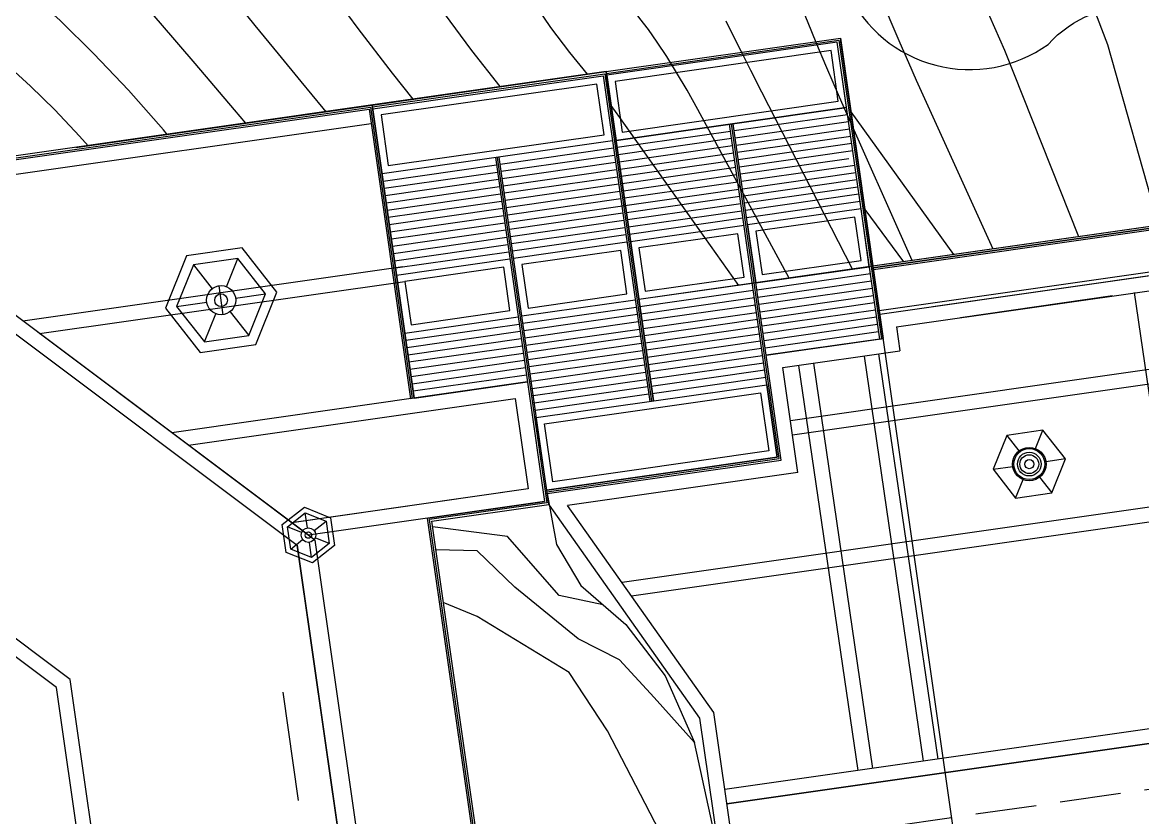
# Model space of a CAD drawing. Extents: x 351134 to 737836, y 2693212 to 3319468.
# Drawn here: x 451369 to 497323, y 3162782 to 3195413 of the extents above; entities that cross this region are included whole.
import ezdxf

# ---------------------------------------------------------------- set-up
doc = ezdxf.new("R2010")
doc.units = 0
doc.linetypes.add('DASH', pattern=[0.35, 0.25, -0.1])
for name, color, linetype in [('00000实测标高', 6, 'CONTINUOUS'), ('00景观层', 10, 'CONTINUOUS'), ('01佛教小品', 2, 'CONTINUOUS'), ('DGX', 8, 'CONTINUOUS'), ('绿化', 3, 'CONTINUOUS')]:
    doc.layers.add(name, color=color, linetype=linetype)
doc.linetypes.add('FENCELINE2', pattern='A,6.35,-2.54,[132,ltypeshp.shx,S=2.54,R=0,X=-2.54,Y=0],-2.54,25.4', length=36.83)

# ---------------------------------------------------------------- blocks, each defined once
blk = doc.blocks.new('gehjj')
at = {"layer": '01佛教小品', "color": 11, "linetype": 'Continuous'}
for p, q in [((564191, 2771154), (564693, 2770514)), ((565372, 2770611), (565676, 2771366)), ((566602, 2770186), (565796, 2770071)), ((563632, 2769762), (564438, 2769877)), ((564558, 2768582), (564861, 2769337)), ((565541, 2769434), (566043, 2768794))]:
    blk.add_line(p, q, dxfattribs=at)
at = {"layer": '01佛教小品', "color": 11, "linetype": 'Continuous', "flags": 128}
blk.add_lwpolyline([(566602, 2770186), (565676, 2771366), (564191, 2771154), (563632, 2769762), (564558, 2768582), (566043, 2768794)], close=True, dxfattribs=at)
at = {"layer": '01佛教小品', "color": 11, "linetype": 'Continuous'}
for radius in [686, 636, 486, 386, 186]:
    blk.add_circle((565117, 2769974), radius, dxfattribs=at)

msp = doc.modelspace()

# ---------------------------------------------------------------- linework, layer by layer
at = {"layer": '00000实测标高', "color": 7, "linetype": 'DASH', "ltscale": 10000, "elevation": -355302, "flags": 128}
msp.add_lwpolyline([(369208, 3145600), (691743, 3191693)], dxfattribs=at)
at = {"layer": '00景观层', "linetype": 'Continuous'}
for p, q in [((486686, 3182440, -355302), (484925, 3194765, -355302)), ((486538, 3182419, -355302), (484798, 3194595, -355302)), ((475322, 3193392, -355302), (443965, 3188911, -355302)), ((467439, 3179993, -355302), (465720, 3192020, -355302)), ((467439, 3179993, -355302), (465720, 3192020, -355302))]:
    msp.add_line(p, q, dxfattribs=at)
at = {"layer": '00景观层', "color": 31, "linetype": 'FENCELINE2', "ltscale": 150}
for p, q in [((443945, 3188833, -355302), (465656, 3191935, -355302)), ((443945, 3188833, -355302), (465656, 3191935, -355302)), ((465656, 3191935, -355302), (467364, 3179982, -355302))]:
    msp.add_line(p, q, dxfattribs=at)
at = {"layer": '00景观层', "color": 31, "linetype": 'FENCELINE2'}
msp.add_line((465656, 3191935, -355302), (467364, 3179982, -355302), dxfattribs=at)
at = {"layer": '00景观层', "color": 8}
for p, q in [((465677, 3191257, -355302), (444603, 3188245, -355302)), ((465677, 3191257, -355302), (444603, 3188245, -355302)), ((463102, 3174373, -355302), (444603, 3188245, -355302)), ((463372, 3174170, -355302), (444603, 3188245, -355302)), ((466972, 3185381, -355302), (451392, 3183154, -355302)), ((466972, 3185381, -355302), (451392, 3183154, -355302)), ((452071, 3182645, -355302), (467057, 3184787, -355302)), ((452071, 3182645, -355302), (467057, 3184787, -355302)), ((472091, 3180658, -355302), (457501, 3178573, -355302)), ((458180, 3178064, -355302), (471582, 3179979, -355302)), ((472113, 3176267, -355302), (462423, 3174882, -355302)), ((466848, 3144539, -355302), (462643, 3173967, -355302)), ((466848, 3144539, -355302), (462643, 3173967, -355302))]:
    msp.add_line(p, q, dxfattribs=at)
at = {"layer": '00景观层', "color": 250, "linetype": 'Continuous'}
for p, q in [((487223, 3182921, -355302), (517763, 3187286, -355302)), ((481630, 3183536, -355302), (486283, 3184201, -355302)), ((496083, 3184187, -355302), (489847, 3183296, -355302)), ((499559, 3166703, -355302), (496987, 3184325, -355302)), ((476829, 3182850, -355302), (481482, 3183515, -355302)), ((472028, 3182164, -355302), (476680, 3182829, -355302)), ((467227, 3181478, -355302), (471879, 3182143, -355302)), ((483818, 3181424, -355302), (486244, 3164800, -355302)), ((485897, 3181721, -355302), (488323, 3165097, -355302)), ((486491, 3181806, -355302), (488917, 3165182, -355302)), ((485650, 3164715, -355302), (483224, 3181339, -355302)), ((479989, 3161090, -355302), (479164, 3166863, -355302)), ((480546, 3161435, -355302), (479737, 3167091, -355302))]:
    msp.add_line(p, q, dxfattribs=at)
at = {"layer": '00景观层', "color": 7}
for p, q in [((486538, 3182419, -355302), (486686, 3182440, -355302)), ((467439, 3179993, -355302), (467290, 3179972, -355302)), ((467439, 3179993, -355302), (467290, 3179972, -355302))]:
    msp.add_line(p, q, dxfattribs=at)
at = {"layer": '00景观层', "color": 7, "elevation": -355302, "flags": 128}
for points in [[(475322, 3193392), (484925, 3194765), (486686, 3182440)], [(475726, 3190571), (485179, 3191922), (484798, 3194595), (475344, 3193244), (475726, 3190571)], [(465720, 3192020), (475322, 3193392), (477253, 3179880)], [(465741, 3191872), (475195, 3193223), (477105, 3179859)], [(453567, 3190283), (465720, 3192020), (467439, 3179993)], [(443925, 3188754), (465593, 3191850), (467290, 3179972)], [(485179, 3191922), (475726, 3190571)], [(472898, 3176076), (482500, 3177448), (480527, 3191257)], [(475577, 3190550), (466123, 3189199)], [(520966, 3183248), (519969, 3190227), (486262, 3185410)], [(520818, 3183227), (519842, 3190058), (486283, 3185262)], [(518986, 3182965), (518272, 3187965), (486545, 3183430)], [(520818, 3183227), (518986, 3182965), (518272, 3187965), (486545, 3183430)], [(485774, 3187765), (481121, 3187100)], [(481460, 3184724), (486113, 3185389), (485774, 3187765), (481121, 3187100), (481460, 3184724)], [(480972, 3187079), (476320, 3186414)], [(476171, 3186392), (471518, 3185727)], [(466717, 3185041), (471370, 3185706)], [(486113, 3185389), (481460, 3184724)], [(459606, 3183419), (459436, 3184607)], [(481312, 3184703), (476659, 3184038)], [(476511, 3184017), (471858, 3183352)], [(467057, 3182666), (471709, 3183331)], [(482500, 3177448), (481885, 3181754), (486686, 3182440), (486545, 3183430)], [(472452, 3179194), (481906, 3180545), (482331, 3177575), (472877, 3176224), (472877, 3176224), (472452, 3179194)]]:
    msp.add_lwpolyline(points, dxfattribs=at)
at = {"layer": '00景观层', "color": 31, "linetype": 'FENCELINE2', "ltscale": 150, "elevation": -355302, "flags": 128}
for points in [[(475333, 3193318), (484861, 3194680), (486612, 3182430)], [(465730, 3191946), (475259, 3193308), (477179, 3179870)], [(472887, 3176150), (482415, 3177512), (480452, 3191247)], [(520892, 3183238), (519905, 3190142), (486272, 3185336)], [(470850, 3189875), (472877, 3175694), (468075, 3175008)]]:
    msp.add_lwpolyline(points, dxfattribs=at)
at = {"layer": '00景观层', "color": 250, "linetype": 'Continuous', "elevation": -355302, "flags": 128}
for points in [[(475980, 3190911), (484840, 3192177), (484543, 3194256), (475683, 3192989)], [(466378, 3189538), (475238, 3190805), (474941, 3192883), (466081, 3191617)], [(481715, 3185063), (485774, 3185644), (485519, 3187425), (481460, 3186845)], [(476914, 3184377), (480973, 3184957), (480718, 3186739), (476659, 3186159)], [(472113, 3183691), (476171, 3184271), (475917, 3186053), (471858, 3185473)], [(467311, 3183005), (471370, 3183585), (471115, 3185367), (467057, 3184787)], [(472792, 3178939), (481652, 3180206), (481991, 3177830), (473131, 3176564)]]:
    msp.add_lwpolyline(points, close=True, dxfattribs=at)
at = {"layer": '00景观层', "color": 1, "elevation": -355302, "flags": 128}
for points in [[(486686, 3182440), (484946, 3194616)], [(477253, 3179880), (475322, 3193392)], [(482500, 3177448), (480527, 3191257)], [(519969, 3190227), (476659, 3184038)]]:
    msp.add_lwpolyline(points, dxfattribs=at)
at = {"layer": '00景观层', "color": 7}
for points in [[(453567, 3190283), (465720, 3192020), (467439, 3179993)], [(443925, 3188754), (465593, 3191850), (467290, 3179972)], [(459606, 3183419), (459436, 3184607)]]:
    msp.add_lwpolyline(points, dxfattribs=at)
at = {"layer": '00景观层', "color": 8}
for points in [[(388629, 3163389), (388629, 3163389), (406464, 3187171), (438861, 3191801), (462643, 3173967)], [(404273, 3145813), (405118, 3139902), (422272, 3127037), (443499, 3130071), (456363, 3147225), (453330, 3168451), (436175, 3181316), (414949, 3178282), (402085, 3161128), (404273, 3145813)], [(404867, 3145897), (405677, 3140233), (422434, 3127666), (443168, 3130630), (455734, 3147386), (452771, 3168121), (436014, 3180687), (415280, 3177723), (402714, 3160967), (404867, 3145897)], [(462643, 3173967), (466848, 3144539)]]:
    msp.add_lwpolyline(points, dxfattribs=at)
at = {"layer": '00景观层', "color": 250, "linetype": 'Continuous', "elevation": -355302, "flags": 128}
for points in [[(485222, 3191625), (480569, 3190961)], [(485264, 3191328), (480612, 3190664)], [(480421, 3190939), (475768, 3190274)], [(480463, 3190642), (475810, 3189977)], [(485307, 3191031), (480654, 3190367)], [(485349, 3190734), (480697, 3190070)], [(475619, 3190253), (470967, 3189588)], [(480506, 3190345), (475853, 3189680)], [(485392, 3190437), (480739, 3189773)], [(485434, 3190141), (480781, 3189476)], [(475662, 3189956), (471009, 3189291)], [(475704, 3189659), (471052, 3188994)], [(480548, 3190048), (475895, 3189383)], [(480590, 3189751), (475938, 3189086)], [(485279, 3189815), (480824, 3189179)], [(466165, 3188902), (470818, 3189567)], [(466208, 3188605), (470861, 3189270)], [(475747, 3189362), (471094, 3188697)], [(480633, 3189454), (475980, 3188789)], [(485519, 3189547), (480866, 3188882)], [(480909, 3188585), (485561, 3189250)], [(466250, 3188308), (470903, 3188973)], [(475789, 3189065), (471136, 3188400)], [(475832, 3188768), (471179, 3188103)], [(480675, 3189157), (476023, 3188492)], [(480718, 3188860), (476065, 3188195)], [(485604, 3188953), (480951, 3188288)], [(466293, 3188011), (470946, 3188676)], [(466335, 3187714), (470988, 3188379)], [(475874, 3188471), (471221, 3187806)], [(471306, 3187212), (480760, 3188563)], [(485646, 3188656), (480994, 3187991)], [(485689, 3188359), (481036, 3187694)], [(466378, 3187417), (471030, 3188082)], [(475917, 3188174), (471264, 3187509)], [(480803, 3188266), (476150, 3187602)], [(480845, 3187969), (476192, 3187305)], [(485731, 3188062), (481078, 3187397)], [(520797, 3183376), (519114, 3183135), (518399, 3188134), (486523, 3183579)], [(518272, 3187965), (488722, 3183742)], [(518272, 3187965), (488722, 3183742)], [(466420, 3187120), (471073, 3187785)], [(466463, 3186823), (471115, 3187488)], [(476001, 3187580), (471349, 3186915)], [(480888, 3187672), (476235, 3187008)], [(480930, 3187375), (476277, 3186711)], [(466505, 3186526), (471158, 3187191)], [(476044, 3187283), (471391, 3186618)], [(476086, 3186986), (471434, 3186321)], [(466547, 3186229), (471200, 3186894)], [(466590, 3185932), (471243, 3186597)], [(476129, 3186689), (471476, 3186024)], [(466632, 3185635), (471285, 3186300)], [(466675, 3185338), (471328, 3186003)], [(486156, 3185092), (481503, 3184427)], [(486198, 3184795), (481545, 3184130)], [(481354, 3184406), (476702, 3183741)], [(486240, 3184498), (481588, 3183833)], [(476553, 3183720), (471900, 3183055)], [(481397, 3184109), (476744, 3183444)], [(481439, 3183812), (476787, 3183147)], [(486325, 3183904), (481673, 3183239)], [(518216, 3184118), (482875, 3179067)], [(476596, 3183423), (471943, 3182758)], [(486368, 3183607), (481715, 3182942)], [(486410, 3183310), (481758, 3182645)], [(518301, 3183524), (482960, 3178473)], [(467099, 3182369), (471752, 3183034)], [(476638, 3183126), (471985, 3182461)], [(481524, 3183218), (476871, 3182553)], [(481567, 3182921), (476914, 3182256)], [(486453, 3183013), (481800, 3182348)], [(487223, 3182921), (487365, 3181931)], [(467142, 3182072), (471794, 3182737)], [(467184, 3181775), (471837, 3182440)], [(476723, 3182532), (472070, 3181867)], [(481609, 3182624), (476956, 3181959)], [(481651, 3182327), (476999, 3181662)], [(486495, 3182716), (481842, 3182051)], [(486538, 3182419), (481885, 3181754)], [(476765, 3182235), (472113, 3181570)], [(476808, 3181938), (472155, 3181273)], [(481694, 3182030), (477041, 3181365)], [(483179, 3176939), (482564, 3181245), (487365, 3181931)], [(467269, 3181181), (471922, 3181846)], [(467311, 3180884), (471964, 3181549)], [(476850, 3181641), (472198, 3180976)], [(481736, 3181733), (477084, 3181068)], [(481779, 3181436), (477126, 3180771)], [(467354, 3180587), (472007, 3181252)], [(467396, 3180290), (472049, 3180955)], [(476893, 3181344), (472240, 3180679)], [(476935, 3181047), (472282, 3180382)], [(481821, 3181139), (477169, 3180474)], [(467439, 3179993), (472091, 3180658)], [(476978, 3180750), (472325, 3180085)], [(481864, 3180842), (477211, 3180177)], [(477020, 3180453), (472367, 3179788)], [(477062, 3180156), (472410, 3179491)], [(528511, 3179932), (475967, 3172423)], [(528596, 3179338), (476356, 3171873)], [(483179, 3176939), (473729, 3175588)], [(479164, 3166863), (472986, 3175599)], [(479737, 3167091), (473729, 3175588)], [(529785, 3171023), (480189, 3163935)], [(529870, 3170429), (480273, 3163341)], [(480273, 3163341), (529870, 3170429)]]:
    msp.add_lwpolyline(points, dxfattribs=at)
at = {"layer": '00景观层', "linetype": 'Continuous', "elevation": -355302, "flags": 128}
for points in [[(482331, 3177575), (480378, 3191236)], [(472452, 3179194), (481906, 3180545)], [(472877, 3176224), (482331, 3177575)], [(472898, 3176076), (482500, 3177448)]]:
    msp.add_lwpolyline(points, dxfattribs=at)
at = {"layer": '00景观层', "color": 11, "linetype": 'Continuous', "elevation": -355302, "flags": 128}
for points in [[(470776, 3189864), (472792, 3175758)], [(472961, 3175630), (470924, 3189885)]]:
    msp.add_lwpolyline(points, dxfattribs=at)
at = {"layer": '00景观层', "color": 8, "elevation": -355302, "flags": 128}
for points in [[(404273, 3145813), (405118, 3139902), (422272, 3127037), (443499, 3130071), (456363, 3147225), (453330, 3168451), (436175, 3181316), (414949, 3178282), (402085, 3161128), (404273, 3145813)], [(404867, 3145897), (405677, 3140233), (422434, 3127666), (443168, 3130630), (455734, 3147386), (452771, 3168121), (436014, 3180687), (415280, 3177723), (402714, 3160967), (404867, 3145897)], [(471582, 3179979), (472113, 3176267), (462510, 3174894)], [(472792, 3175758), (472792, 3175758), (463102, 3174373)], [(463372, 3174170), (467605, 3144548)], [(462643, 3173967), (466848, 3144539)]]:
    msp.add_lwpolyline(points, dxfattribs=at)
at = {"layer": '00景观层', "color": 31, "elevation": -355302, "flags": 128}
for points in [[(472898, 3176076), (473284, 3173992), (474275, 3172305), (476125, 3170707), (477744, 3168596), (478935, 3165864)], [(475200, 3171506), (473386, 3171899), (471270, 3174321), (468193, 3174712)], [(475200, 3171506), (473386, 3171899), (471270, 3174321), (468193, 3174712)], [(479931, 3161351), (478935, 3165864), (477280, 3167713), (475862, 3169256), (474162, 3170111), (471570, 3172235), (470029, 3173728), (468328, 3173768)], [(477503, 3162223), (475367, 3166343), (473800, 3168737), (470030, 3171033), (468637, 3171606)]]:
    msp.add_lwpolyline(points, dxfattribs=at)
at = {"layer": '00景观层', "color": 11, "linetype": 'Continuous', "flags": 128}
msp.add_lwpolyline([(479109, 3131556), (477093, 3145663), (472291, 3144977), (467991, 3175071), (472792, 3175758)], dxfattribs=at)
at = {"layer": '00景观层', "color": 11, "linetype": 'Continuous'}
msp.add_lwpolyline([(477220, 3145833), (472419, 3145146), (468160, 3174944), (472961, 3175630)], dxfattribs=at)
at = {"layer": '00景观层', "color": 31, "linetype": 'FENCELINE2', "ltscale": 150, "flags": 128}
msp.add_lwpolyline([(472355, 3145062), (468075, 3175008)], dxfattribs=at)
at = {"layer": '01佛教小品', "linetype": 'Continuous'}
for p, q in [((459744, 3184568, -355302), (460208, 3185725, -355302)), ((459744, 3184568, -355302), (460208, 3185725, -355302)), ((458382, 3185464, -355302), (459152, 3184483, -355302)), ((458382, 3185464, -355302), (459152, 3184483, -355302)), ((460113, 3184098, -355302), (461348, 3184274, -355302)), ((460113, 3184098, -355302), (461348, 3184274, -355302)), ((457694, 3183752, -355302), (458929, 3183928, -355302)), ((457694, 3183752, -355302), (458929, 3183928, -355302)), ((458834, 3182300, -355302), (459298, 3183458, -355302)), ((458834, 3182300, -355302), (459298, 3183458, -355302)), ((459890, 3183542, -355302), (460661, 3182561, -355302)), ((459890, 3183542, -355302), (460661, 3182561, -355302)), ((463059, 3174669, -355302), (462971, 3175286, -355302)), ((463059, 3174669, -355302), (462971, 3175286, -355302)), ((462824, 3174484, -355302), (462245, 3174716, -355302)), ((462824, 3174484, -355302), (462245, 3174716, -355302)), ((463337, 3174557, -355302), (463827, 3174942, -355302)), ((462376, 3173803, -355302), (462866, 3174188, -355302)), ((463232, 3173459, -355302), (463144, 3174077, -355302)), ((463958, 3174029, -355302), (463379, 3174261, -355302))]:
    msp.add_line(p, q, dxfattribs=at)
at = {"layer": '01佛教小品', "linetype": 'Continuous', "elevation": -355302, "flags": 128}
for points in [[(461807, 3184340), (460381, 3186156), (458095, 3185829), (457235, 3183686), (458661, 3181870), (460947, 3182196)], [(461348, 3184274), (460208, 3185725), (458382, 3185464), (457694, 3183752), (458834, 3182300), (460661, 3182561)], [(462938, 3175516), (464010, 3175086), (464173, 3173943), (463265, 3173230), (462193, 3173660), (462030, 3174803)], [(462971, 3175286), (463827, 3174942), (463958, 3174029), (463232, 3173459), (462376, 3173803), (462245, 3174716)]]:
    msp.add_lwpolyline(points, close=True, dxfattribs=at)
at = {"layer": '01佛教小品', "linetype": 'Continuous'}
for points in [[(461807, 3184340), (460381, 3186156), (458095, 3185829), (457235, 3183686), (458661, 3181870), (460947, 3182196)], [(461348, 3184274), (460208, 3185725), (458382, 3185464), (457694, 3183752), (458834, 3182300), (460661, 3182561)]]:
    msp.add_lwpolyline(points, close=True, dxfattribs=at)
for centre, radius in [((459521, 3184013, -355302), 598), ((459521, 3184013, -355302), 598), ((459521, 3184013, -355302), 262), ((459521, 3184013, -355302), 262), ((463102, 3174373, -355302), 299), ((463102, 3174373, -355302), 131)]:
    msp.add_circle(centre, radius, dxfattribs=at)
at = {"layer": 'DGX', "color": 8, "linetype": 'Continuous'}
for points, elevation in [([(491189, 3186114), (488048, 3193029), (487727, 3193754), (487382, 3194554), (487011, 3195428), (486616, 3196377), (486196, 3197400), (485738, 3198495), (485230, 3199658), (484671, 3200890), (484063, 3202191), (483403, 3203561), (482694, 3204999), (481934, 3206506), (481123, 3208082), (480325, 3209635), (479600, 3211073), (478948, 3212398), (478371, 3213608), (477867, 3214704), (477436, 3215686), (477080, 3216554), (476848, 3217172)], 45698), ([(487866, 3185639), (484985, 3192123), (484669, 3192850), (484330, 3193650), (483966, 3194523), (483578, 3195468), (483153, 3196484), (482677, 3197570), (482151, 3198728), (481575, 3199956), (480949, 3201255), (480272, 3202625), (479545, 3204065), (478768, 3205576), (477988, 3207081), (477254, 3208504), (476565, 3209844), (475921, 3211102), (475322, 3212278), (474769, 3213371), (474261, 3214382), (473799, 3215311), (473320, 3216190), (473175, 3216414)], 46698), ([(482823, 3184919), (479081, 3191842), (478635, 3192634), (478209, 3193358), (477802, 3194013), (477415, 3194600), (477048, 3195119), (476700, 3195569), (476339, 3196059), (475932, 3196696), (475479, 3197480), (474981, 3198412), (474436, 3199490), (473846, 3200716), (473211, 3202089), (472529, 3203609), (471836, 3205170), (471164, 3206665), (470514, 3208094), (469887, 3209458), (469281, 3210755), (468697, 3211987), (468413, 3212576)], 48698), ([(474546, 3193282), (473832, 3194175), (473052, 3195201), (472239, 3196401), (471393, 3197773), (470514, 3199319), (469601, 3201038), (468656, 3202930), (467678, 3204996), (466667, 3207234), (465708, 3209427), (465397, 3210157)], 49698), ([(470973, 3192771), (470965, 3192780), (469802, 3194262), (468690, 3195780), (467629, 3197336), (466621, 3198927), (465664, 3200556), (464758, 3202222), (463904, 3203924), (463101, 3205663), (462387, 3207348), (462232, 3207755)], 50698), ([(467399, 3192260), (466551, 3193323), (465140, 3195160), (463866, 3196898), (462728, 3198536), (461726, 3200074), (460860, 3201513), (460130, 3202852), (459536, 3204091), (459067, 3205270), (459047, 3205335)], 51698), ([(494703, 3186617), (491677, 3194262), (491056, 3195654), (490300, 3197211), (489527, 3198749), (488856, 3200084), (488288, 3201215), (487822, 3202144), (487458, 3202870), (487196, 3203393), (487036, 3203713), (486979, 3203830), (486972, 3203847), (486965, 3203864), (486956, 3203882), (486947, 3203901), (486938, 3203922), (486927, 3203943), (486916, 3203965), (486904, 3203988), (486864, 3204093)], 44698), ([(463824, 3191749), (463710, 3191888), (462804, 3192988), (461875, 3194123), (460923, 3195291), (460003, 3196441), (459169, 3197521), (458420, 3198530), (457758, 3199469), (457182, 3200337), (456692, 3201135), (456288, 3201863), (455971, 3202520), (455746, 3203192), (455721, 3203352)], 52698), ([(497983, 3187085), (495896, 3194495), (495476, 3195599), (494924, 3196787), (494368, 3197963), (493937, 3199030), (493632, 3199987), (493452, 3200834), (493397, 3201572), (493399, 3201585)], 43698), ([(460539, 3191280), (460074, 3191818), (458451, 3193721), (457033, 3195384), (455820, 3196807), (454812, 3197990), (454010, 3198933), (453413, 3199635), (453021, 3200098), (452835, 3200321), (452755, 3200421), (452683, 3200515), (452618, 3200602), (452560, 3200684), (452510, 3200759), (452468, 3200828), (452433, 3200891), (452405, 3200948), (452418, 3201050)], 53698), ([(457312, 3190819), (457153, 3191001), (455718, 3192630), (454306, 3194125), (452917, 3195488), (451552, 3196717), (450210, 3197813), (448891, 3198776), (447595, 3199605), (446323, 3200302), (445882, 3200522)], 54698), ([(454064, 3190354), (453716, 3190750), (452702, 3191824), (451705, 3192802), (450725, 3193684), (449761, 3194471), (448815, 3195162), (447884, 3195758), (446971, 3196258), (446071, 3196702), (445181, 3197131), (444302, 3197545), (443432, 3197944), (442573, 3198327), (441724, 3198695), (440885, 3199048), (440735, 3199109)], 55698), ([(485425, 3185291), (481709, 3192545), (481251, 3193444), (480852, 3194230), (480514, 3194904), (480236, 3195465)], 47698), ([(480755, 3184623), (475884, 3191513), (475521, 3192004)], 49698), ([(485357, 3191739), (489562, 3185882)], 44698), ([(485929, 3187737), (487518, 3185590)], 45698)]:
    msp.add_lwpolyline(points, dxfattribs=dict(at, elevation=elevation))
at = {"layer": 'DGX', "color": 8, "linetype": 'Continuous', "elevation": -355302}
msp.add_lwpolyline([(447346, 3202844, 0.520567), (455685, 3201892, 0.520567), (464262, 3200939, 0.520567), (471886, 3204987, 0.520567), (481177, 3197129, 0.520567), (485228, 3196653, 0.469007), (493447, 3194510, -0.4943), (500962, 3193898, 0.317498), (502444, 3187723, 0.317498)], format="xyb", dxfattribs=at)
at = {"layer": 'DGX', "color": 8, "linetype": 'Continuous'}
for points in [[(463824, 3191749), (463710, 3191888), (462804, 3192988), (461875, 3194123), (460923, 3195291), (460003, 3196441), (459169, 3197521), (458420, 3198530), (457758, 3199469), (457182, 3200337), (456692, 3201135), (456288, 3201863), (455971, 3202520), (455746, 3203192), (455721, 3203352)], [(460539, 3191280), (460074, 3191818), (458451, 3193721), (457033, 3195384), (455820, 3196807), (454812, 3197990), (454010, 3198933), (453413, 3199635), (453021, 3200098), (452835, 3200321), (452755, 3200421), (452683, 3200515), (452618, 3200602), (452560, 3200684), (452510, 3200759), (452468, 3200828), (452433, 3200891), (452405, 3200948), (452418, 3201050)], [(457312, 3190819), (457153, 3191001), (455718, 3192630), (454306, 3194125), (452917, 3195488), (451552, 3196717), (450210, 3197813), (448891, 3198776), (447595, 3199605), (446323, 3200302), (445882, 3200522)], [(454064, 3190354), (453716, 3190750), (452702, 3191824), (451705, 3192802), (450725, 3193684), (449761, 3194471), (448815, 3195162), (447884, 3195758), (446971, 3196258), (446071, 3196702), (445181, 3197131), (444302, 3197545), (443432, 3197944), (442573, 3198327), (441724, 3198695), (440885, 3199048), (440735, 3199109)]]:
    msp.add_lwpolyline(points, dxfattribs=at)
at = {"layer": '绿化', "color": 3}
msp.add_line((462048, 3167925, -355302), (462682, 3163487, -355302), dxfattribs=at)
at = {"layer": '绿化', "color": 7, "elevation": -355302, "flags": 128}
msp.add_lwpolyline([(531191, 3191755), (537635, 3146663), (492716, 3140244), (486272, 3185336)], close=True, dxfattribs=at)

# ---------------------------------------------------------------- block references
at = {"layer": '00景观层', "color": 7}
msp.add_blockref('gehjj', (-72442, 407312, -355302), dxfattribs=at)

doc.saveas('drawing.dxf')
